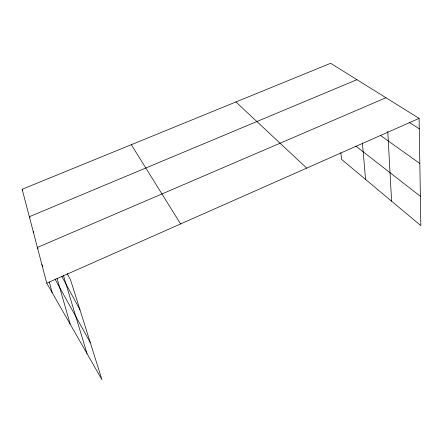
<?xml version="1.0" encoding="UTF-8"?>
<svg xmlns="http://www.w3.org/2000/svg" width="443" height="443" viewBox="0 0 443 443"><rect width="100%" height="100%" fill="white"/><g stroke="black" fill="none" stroke-linecap="round" stroke-linejoin="round"><path stroke-width="0.66" d="M67.103 273.464L70.609 280.02L101.951 379.712L46.753 283.177L419.095 118.381L420.85 225.648L341.608 159.414L340.822 152.553M385.942 97.737L37.389 247.449L38.037 248.606M356.942 79.679L29.343 216.727L29.997 217.928M46.753 283.177L22.15 189.272L330.628 63.288L419.095 118.381M409.659 122.628L419.261 128.808M380.592 135.519L419.831 163.478M355.784 146.063L420.368 196.288M235.931 101.968L306.728 168.119M131.311 144.695L180.606 223.936M41.886 264.615L42.882 266.376M54.993 279.09L90.234 342.45M33.219 231.528L33.851 232.675M61.793 276.371L79.956 309.757M22.15 189.272L22.77 190.44M63.305 275.059L87.033 353.63M57.058 278.342L70.193 324.176M49.339 282.036L52.202 292.712M362.413 142.973L365.558 179.432M387.78 131.499L391.579 201.183"/></g></svg>
